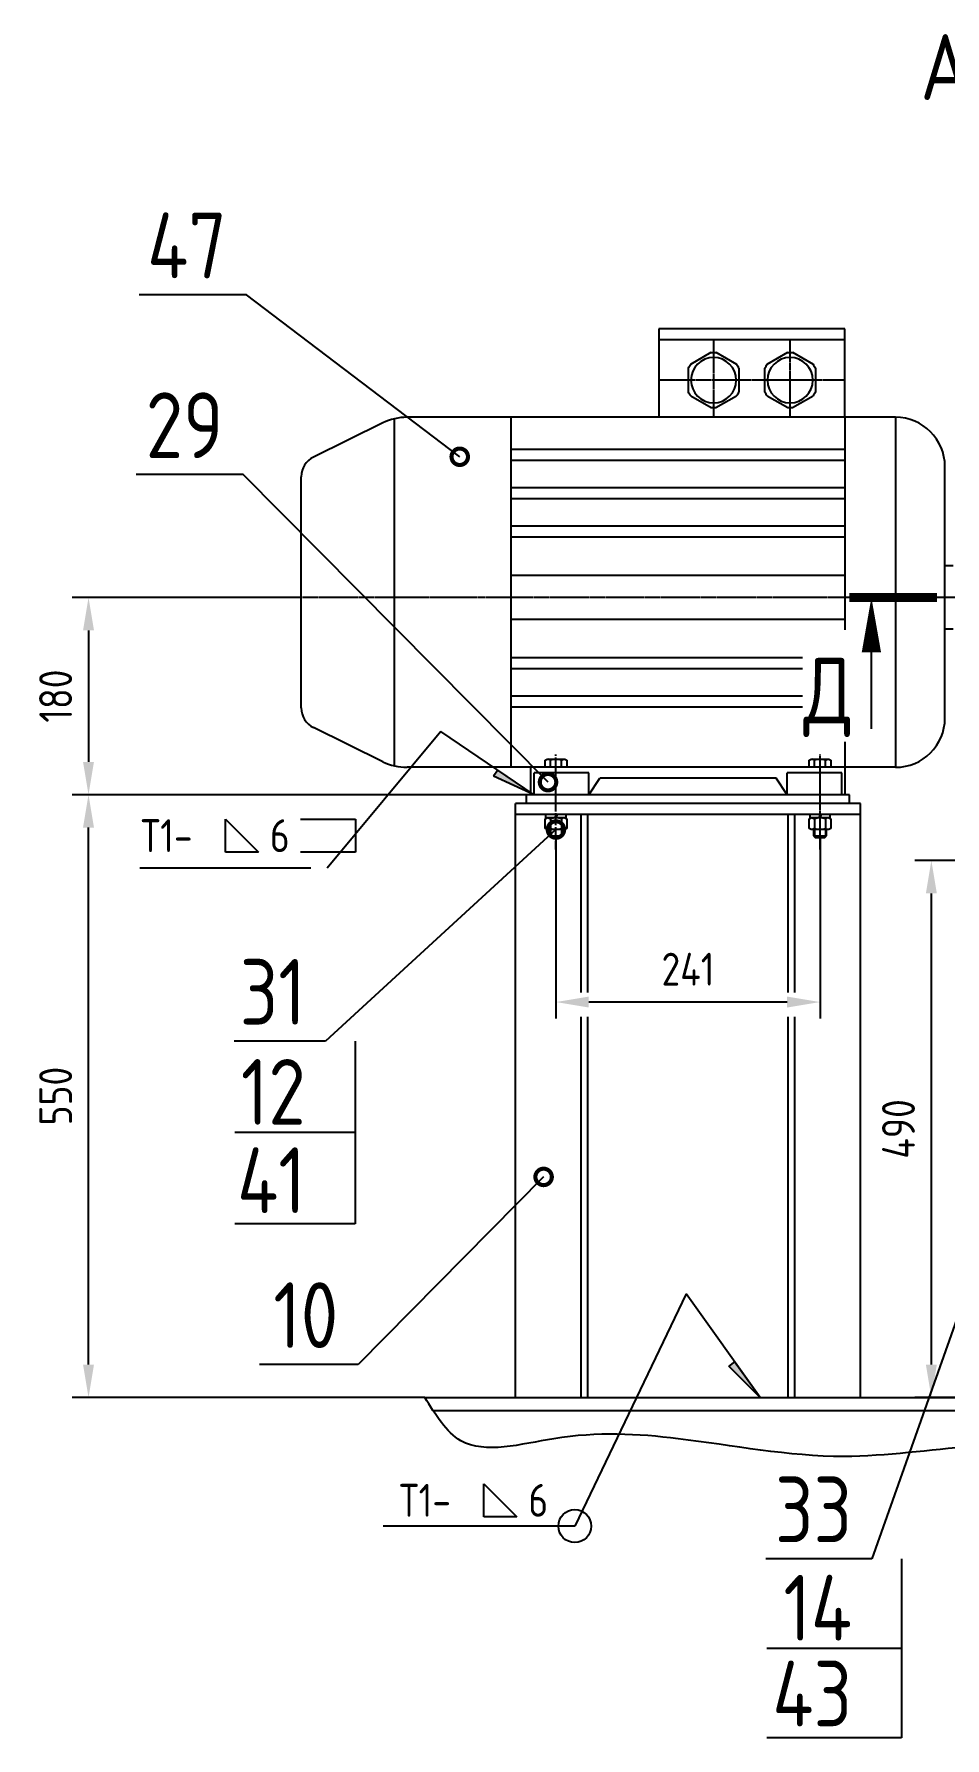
# Model space of a CAD drawing. Header units: millimetres. Extents: x -25976 to -4798, y -663 to 15440.
# Drawn here: x -10196 to -9365, y 13607 to 15162 of the extents above; entities that cross this region are included whole.
import ezdxf
from ezdxf.enums import TextEntityAlignment as Align

# ---------------------------------------------------------------- set-up
doc = ezdxf.new("R2010")
doc.units = ezdxf.units.MM
doc.header["$LTSCALE"] = 0.25
doc.linetypes.add('CENTER', pattern=[50.8, 31.75, -6.35, 6.35, -6.35])
for name, color, linetype in [('Cen', 5, 'CENTER'), ('Cont', 6, 'Continuous'), ('Dim', 7, 'Continuous'), ('Hatch', 2, 'Continuous'), ('Red', 1, 'Continuous'), ('Text', 3, 'Continuous'), ('Textb', 6, 'Continuous')]:
    doc.layers.add(name, color=color, linetype=linetype)
doc.styles.add('Style1', font='romans.shx', dxfattribs={"width": 0.8})
doc.dimstyles.new('LIN_10', dxfattribs={"dimscale": 10, "dimtxt": 3, "dimasz": 3, "dimexe": 1.5, "dimexo": 0, "dimgap": 1.5, "dimtad": 1, "dimdec": 1, "dimzin": 12, "dimtxsty": 'Style1', "dimcen": 0, "dimclrt": 3, "dimadec": 0, "dimazin": 0, "dimtfac": 1, "dimtdec": 1, "dimtmove": 0, "dimatfit": 2, "dimfxl": 1, "dimtolj": 1, "dimtzin": 12, "dimarcsym": 0})
doc.dimstyles.new('Poz10', dxfattribs={"dimscale": 10, "dimtxt": 6, "dimasz": 3, "dimexe": 1.25, "dimexo": 0, "dimgap": 1.5, "dimtad": 2, "dimtoh": 1, "dimtxsty": 'Style1', "dimblk": 'DOTSMALL', "dimcen": 2.5, "dimclrt": 6, "dimadec": 0, "dimazin": 0, "dimtfac": 1, "dimtmove": 0, "dimatfit": 3, "dimldrblk": 'DOTSMALL', "dimfxl": 1, "dimarcsym": 0})
doc.dimstyles.new('Svarka_10', dxfattribs={"dimscale": 10, "dimtxt": 3, "dimasz": 4, "dimexe": 1.25, "dimexo": 0, "dimgap": 1, "dimtad": 1, "dimtoh": 1, "dimdec": 0, "dimtxsty": 'Style1', "dimblk": 'Arrow', "dimcen": 2.5, "dimclrt": 3, "dimadec": 0, "dimazin": 0, "dimtfac": 1, "dimtdec": 0, "dimtmove": 0, "dimatfit": 3, "dimldrblk": 'Arrow', "dimfxl": 1, "dimarcsym": 0})

# ---------------------------------------------------------------- blocks, each defined once
blk = doc.blocks.new('A0C7001')
at = {"ltscale": 0.48}
for p, q in [((-2.1, 25.4), (-20.9, 14.5)), ((20.9, 14.5), (2.1, 25.4)), ((-23, 10.9), (-23, -10.9)), ((23, -10.9), (23, 10.9)), ((-20.9, -14.5), (-2.1, -25.4)), ((2.1, -25.4), (20.9, -14.5))]:
    blk.add_line(p, q, dxfattribs=at)
blk.add_circle((0, 0), 20.7, dxfattribs=at)
for start, end in [(85.3468, 94.6532), (145.3468, 154.6532), (25.3468, 34.6532), (205.3468, 214.6532), (325.3468, 334.6532), (265.3468, 274.6532)]:
    blk.add_arc((0, 0), 25.4, start, end, dxfattribs=at)
blk = doc.blocks.new('*D205')
at = {"layer": 'Dim', "color": 0, "lineweight": -2, "transparency": 16777216}
for p, q in [((-9719.9, 14429), (-9719.9, 14263.8)), ((-9478.9, 14429), (-9478.9, 14263.8)), ((-9508.9, 14278.8), (-9689.9, 14278.8))]:
    blk.add_line(p, q, dxfattribs=at)
at = {"layer": 'Dim', "color": 0, "transparency": 16777216}
for points in [[(-9689.9, 14283.8), (-9689.9, 14273.8), (-9719.9, 14278.8)], [(-9508.9, 14283.8), (-9508.9, 14273.8), (-9478.9, 14278.8)]]:
    blk.add_solid(points, dxfattribs=at)
at = {"layer": 'Dim', "color": 3, "transparency": 16777216, "insert": (-9599.4, 14308.8), "char_height": 30, "attachment_point": 5, "style": 'Style1'}
blk.add_mtext('\\A1;241', dxfattribs=at)
blk = doc.blocks.new('_DotSmall')
at = {"color": 0, "linetype": 'ByBlock', "const_width": 0.5}
blk.add_lwpolyline([(-0.0625, 0, 1), (0.0625, 0, 1)], format="xyb", close=True, dxfattribs=at)
blk = doc.blocks.new('svarka01')
at = {"layer": 'Text'}
for p, q in [((8.17, 5), (11.17, 2)), ((8.17, 2), (8.17, 5)), ((15.02, 5), (20.02, 5)), ((20.02, 5), (20.02, 2)), ((11.17, 2), (8.17, 2)), ((20.02, 2), (15.02, 2))]:
    blk.add_line(p, q, dxfattribs=at)
at = {"layer": 'Text', "style": 'Style1', "width": 0.8}
for tag, p in [('Т1-', (0.44, 2)), ('6', (12.22, 2))]:
    blk.add_attdef(tag, p, '', height=3, dxfattribs=at)
blk = doc.blocks.new('Arrow')
blk.add_hatch(color=256).paths.add_polyline_path([(0, 0), (-1, 0), (-1, -0.167)])
blk.add_line((-1, 0), (-1, -0.167))
at = {"color": 0, "linetype": 'ByBlock', "lineweight": -2}
for q in [(-1, 0), (-1, -0.167)]:
    blk.add_line((0, 0), q, dxfattribs=at)
blk = doc.blocks.new('svarka02')
at = {"layer": 'Text'}
for p, q in [((9.73, 1.5), (9.73, 4.5)), ((9.73, 4.5), (12.73, 1.5)), ((12.73, 1.5), (9.73, 1.5))]:
    blk.add_line(p, q, dxfattribs=at)
at = {"layer": 'Text', "style": 'Style1', "width": 0.8}
for tag, p in [('Т1-', (2, 1.5)), ('6', (13.78, 1.5))]:
    blk.add_attdef(tag, p, '', height=3, dxfattribs=at)
blk = doc.blocks.new('svarka04')
at = {"layer": 'Text'}
blk.add_circle((0, 0), 1.5, dxfattribs=at)
blk = doc.blocks.new('ZNAK02')
at = {"layer": 'Textb', "style": 'Style1', "width": 0.8}
blk.add_attdef('А-А', text='', height=6, dxfattribs=at).set_placement((13.92, -0.06), align=Align.RIGHT)
blk.add_attdef('SC(1)', (14.94, -0.06), '', height=5, dxfattribs=at)
blk = doc.blocks.new('*D211')
at = {"layer": 'Dim', "color": 0, "lineweight": -2, "transparency": 16777216}
for p, q in [((-9952.4, 14648), (-10161.5, 14648)), ((-10146.5, 14618), (-10146.5, 14498)), ((-9746.9, 14468), (-10161.5, 14468))]:
    blk.add_line(p, q, dxfattribs=at)
at = {"layer": 'Dim', "color": 0, "transparency": 16777216}
for points in [[(-10151.5, 14618), (-10141.5, 14618), (-10146.5, 14648)], [(-10151.5, 14498), (-10141.5, 14498), (-10146.5, 14468)]]:
    blk.add_solid(points, dxfattribs=at)
at = {"layer": 'Dim', "color": 3, "transparency": 16777216, "insert": (-10176.5, 14558), "char_height": 30, "attachment_point": 5, "rotation": 90, "style": 'Style1'}
blk.add_mtext('\\A1;180', dxfattribs=at)
blk = doc.blocks.new('RAZREZ05')
at = {"layer": 'Text', "const_width": 0.8}
blk.add_lwpolyline([(-2, 0), (6, 0)], dxfattribs=at)
at = {"layer": 'Text'}
blk.add_lwpolyline([(0, 0, 0, 1.76, 0), (0, -5, 1.76, 1.76, 0)], format="xyseb", dxfattribs=at)
blk.add_lwpolyline([(0, -12), (0, -5)], dxfattribs=at)
at = {"layer": 'Textb', "style": 'Style1', "width": 0.8}
blk.add_attdef('А', text='', height=6, dxfattribs=at).set_placement((-1.7, -11.5, 39), align=Align.RIGHT)
blk = doc.blocks.new('*D213')
at = {"layer": 'Dim', "color": 0, "lineweight": -2, "transparency": 16777216}
for p, q in [((-9746.9, 14468), (-10161.5, 14468)), ((-10146.5, 13948), (-10146.5, 14438)), ((-9839.5, 13918), (-10161.5, 13918))]:
    blk.add_line(p, q, dxfattribs=at)
at = {"layer": 'Dim', "color": 0, "transparency": 16777216}
for points in [[(-10151.5, 14438), (-10141.5, 14438), (-10146.5, 14468)], [(-10151.5, 13948), (-10141.5, 13948), (-10146.5, 13918)]]:
    blk.add_solid(points, dxfattribs=at)
at = {"layer": 'Dim', "color": 3, "transparency": 16777216, "insert": (-10176.5, 14193), "char_height": 30, "attachment_point": 5, "rotation": 90, "style": 'Style1'}
blk.add_mtext('\\A1;550', dxfattribs=at)
blk = doc.blocks.new('*D220')
at = {"layer": 'Dim', "color": 0, "lineweight": -2, "transparency": 16777216}
for p, q in [((-9229.4, 14408), (-9392.3, 14408)), ((-9377.3, 13948), (-9377.3, 14378)), ((-9244.4, 13918), (-9392.3, 13918))]:
    blk.add_line(p, q, dxfattribs=at)
at = {"layer": 'Dim', "color": 0, "transparency": 16777216}
for points in [[(-9382.3, 14378), (-9372.3, 14378), (-9377.3, 14408)], [(-9382.3, 13948), (-9372.3, 13948), (-9377.3, 13918)]]:
    blk.add_solid(points, dxfattribs=at)
at = {"layer": 'Dim', "color": 3, "transparency": 16777216, "insert": (-9407.3, 14163), "char_height": 30, "attachment_point": 5, "rotation": 90, "style": 'Style1'}
blk.add_mtext('\\A1;490', dxfattribs=at)

msp = doc.modelspace()

# ---------------------------------------------------------------- linework, layer by layer
at = {"color": 1, "ltscale": 0.496}
for p, q in [((-9724.97579, 14436.2105), (-9724.97579, 14429.6635)), ((-9714.86979, 14436.2105), (-9714.86979, 14429.6635)), ((-9483.97579, 14436.2105), (-9483.97579, 14429.6635)), ((-9473.86979, 14436.2105), (-9473.86979, 14429.6635))]:
    msp.add_line(p, q, dxfattribs=at)
at = {"layer": 'Cen', "lineweight": -3, "ltscale": 0.2}
for p, q in [((-9576.05247, 14883.0105), (-9576.05247, 14812.4105)), ((-9506.18856, 14812.4105), (-9506.18856, 14883.0105)), ((-9456.18856, 14846.31493), (-9626.05247, 14846.31493)), ((-8224.80587, 14648.0105), (-9952.43067, 14648.0105)), ((-9719.92279, 14454.16541), (-9719.92279, 14494.53863)), ((-9478.92279, 14417.90695), (-9478.92279, 14504.70641))]:
    msp.add_line(p, q, dxfattribs=at)
at = {"layer": 'Cen'}
msp.add_line((-9719.92279, 14417.90695), (-9719.92279, 14504.70641), dxfattribs=at)
at = {"layer": 'Cont'}
for p, q in [((-9626.05247, 14893.0105), (-9626.05247, 14812.4105)), ((-9456.18856, 14893.0105), (-9626.05247, 14893.0105)), ((-9456.18856, 14883.0105), (-9626.05247, 14883.0105)), ((-9456.18856, 14812.4105), (-9456.18856, 14893.0105)), ((-9877.8604, 14807.28719), (-9941.24959, 14776.14498)), ((-9867.43203, 14811.04177), (-9867.43203, 14494.37922)), ((-9409.92279, 14812.4105), (-9855.81312, 14812.4105)), ((-9760.64918, 14493.0105), (-9760.64918, 14812.4105)), ((-9456.18856, 14812.4105), (-9456.18856, 14618.47888)), ((-9409.92279, 14812.4105), (-9409.92279, 14493.0105)), ((-9456.18856, 14783.0105), (-9760.64918, 14783.0105)), ((-9456.18856, 14773.0105), (-9760.64918, 14773.0105)), ((-9952.43067, 14547.22669), (-9952.43067, 14758.1943)), ((-9952.43067, 14547.22669), (-9952.43067, 14758.1943)), ((-9364.92279, 14538.0105), (-9364.92279, 14767.4105)), ((-9456.18856, 14748.0105), (-9760.64918, 14748.0105)), ((-9456.18856, 14738.0105), (-9760.64918, 14738.0105)), ((-9456.18856, 14713.0105), (-9760.64918, 14713.0105)), ((-9456.18856, 14703.0105), (-9760.64918, 14703.0105)), ((-9456.18856, 14668.0105), (-9760.64918, 14668.0105)), ((-9357.43067, 14677.0105), (-9364.92279, 14677.0105)), ((-9456.18856, 14628.0105), (-9760.64918, 14628.0105)), ((-9357.43067, 14619.0105), (-9364.92279, 14619.0105)), ((-9494.90214, 14593.0105), (-9760.64918, 14593.0105)), ((-9494.90214, 14583.0105), (-9760.64918, 14583.0105)), ((-9494.90214, 14558.0105), (-9760.64918, 14558.0105)), ((-9494.90214, 14548.0105), (-9760.64918, 14548.0105)), ((-9877.8604, 14498.13381), (-9941.24959, 14529.27602)), ((-9456.18856, 14516.30374), (-9456.18856, 14493.0105)), ((-9409.92279, 14493.0105), (-9855.81312, 14493.0105)), ((-9742.92279, 14468.0105), (-9742.92279, 14493.0105)), ((-9729.87279, 14499.41313), (-9727.97209, 14500.5105)), ((-9729.87279, 14493.0105), (-9729.87279, 14499.41313)), ((-9727.97209, 14500.5105), (-9711.87349, 14500.5105)), ((-9724.89779, 14499.41313), (-9726.79849, 14500.5105)), ((-9724.89779, 14493.0105), (-9724.89779, 14499.41313)), ((-9714.94779, 14499.41313), (-9713.04709, 14500.5105)), ((-9714.94779, 14493.0105), (-9714.94779, 14499.41313)), ((-9711.87349, 14500.5105), (-9709.97279, 14499.41313)), ((-9709.97279, 14499.41313), (-9709.97279, 14493.0105)), ((-9488.87279, 14499.41313), (-9486.97209, 14500.5105)), ((-9488.87279, 14493.0105), (-9488.87279, 14499.41313)), ((-9486.97209, 14500.5105), (-9470.87349, 14500.5105)), ((-9483.89779, 14499.41313), (-9485.79849, 14500.5105)), ((-9483.89779, 14493.0105), (-9483.89779, 14499.41313)), ((-9473.94779, 14499.41313), (-9472.04709, 14500.5105)), ((-9473.94779, 14493.0105), (-9473.94779, 14499.41313)), ((-9470.87349, 14500.5105), (-9468.97279, 14499.41313)), ((-9468.97279, 14499.41313), (-9468.97279, 14493.0105)), ((-9455.92279, 14468.0105), (-9455.92279, 14493.0105)), ((-9739.92279, 14468.0105), (-9739.92279, 14488.0105)), ((-9689.92279, 14488.0105), (-9739.92279, 14488.0105)), ((-9689.92279, 14468.0105), (-9689.92279, 14488.0105)), ((-9689.92279, 14468.0105), (-9679.92279, 14483.0105)), ((-9518.92279, 14483.0105), (-9679.92279, 14483.0105)), ((-9508.92279, 14468.0105), (-9518.92279, 14483.0105)), ((-9458.92279, 14488.0105), (-9508.92279, 14488.0105)), ((-9508.92279, 14468.0105), (-9508.92279, 14488.0105)), ((-9458.92279, 14468.0105), (-9458.92279, 14488.0105)), ((-9756.92279, 13918.0105), (-9756.92279, 14460.0105)), ((-9441.92279, 14460.0105), (-9756.92279, 14460.0105)), ((-9746.92279, 14460.0105), (-9746.92279, 14468.0105)), ((-9451.92279, 14468.0105), (-9746.92279, 14468.0105)), ((-9451.92279, 14460.0105), (-9451.92279, 14468.0105)), ((-9441.92279, 13918.0105), (-9441.92279, 14460.0105)), ((-9441.92279, 14450.0105), (-9756.92279, 14450.0105)), ((-9729.87279, 14445.9424), (-9728.02279, 14447.0105)), ((-9729.87279, 14437.2786), (-9729.87279, 14445.9424)), ((-9729.02279, 14447.0105), (-9729.02279, 14450.0105)), ((-9710.82279, 14447.0105), (-9729.02279, 14447.0105)), ((-9711.82279, 14447.0105), (-9728.02279, 14447.0105)), ((-9726.74779, 14447.0105), (-9724.89779, 14445.9424)), ((-9724.89779, 14445.9424), (-9724.89779, 14437.2786)), ((-9719.92279, 14450.0105), (-9721.0147, 14447.0105)), ((-9718.83088, 14450.0105), (-9719.92279, 14447.0105)), ((-9713.09779, 14447.0105), (-9714.94779, 14445.9424)), ((-9714.94779, 14445.9424), (-9714.94779, 14437.2786)), ((-9711.82279, 14447.0105), (-9709.97279, 14445.9424)), ((-9710.82279, 14450.0105), (-9710.82279, 14447.0105)), ((-9709.97279, 14445.9424), (-9709.97279, 14437.2786)), ((-9696.92279, 14287.42581), (-9696.92279, 14450.0105)), ((-9690.92279, 14287.42581), (-9690.92279, 14450.0105)), ((-9507.92279, 14287.42581), (-9507.92279, 14450.0105)), ((-9501.92279, 14287.42581), (-9501.92279, 14450.0105)), ((-9488.87279, 14445.9424), (-9487.02279, 14447.0105)), ((-9488.87279, 14437.2786), (-9488.87279, 14445.9424)), ((-9488.02279, 14447.0105), (-9488.02279, 14450.0105)), ((-9469.82279, 14447.0105), (-9488.02279, 14447.0105)), ((-9470.82279, 14447.0105), (-9487.02279, 14447.0105)), ((-9485.74779, 14447.0105), (-9483.89779, 14445.9424)), ((-9483.89779, 14445.9424), (-9483.89779, 14437.2786)), ((-9478.92279, 14450.0105), (-9480.0147, 14447.0105)), ((-9477.83088, 14450.0105), (-9478.92279, 14447.0105)), ((-9472.09779, 14447.0105), (-9473.94779, 14445.9424)), ((-9473.94779, 14445.9424), (-9473.94779, 14437.2786)), ((-9470.82279, 14447.0105), (-9468.97279, 14445.9424)), ((-9469.82279, 14450.0105), (-9469.82279, 14447.0105)), ((-9468.97279, 14445.9424), (-9468.97279, 14437.2786)), ((-9728.02279, 14436.2105), (-9729.87279, 14437.2786)), ((-9711.82279, 14436.2105), (-9728.02279, 14436.2105)), ((-9724.89779, 14437.2786), (-9726.74779, 14436.2105)), ((-9725.92279, 14436.2105), (-9725.92279, 14430.6105)), ((-9725.92279, 14430.6105), (-9724.32279, 14429.0105)), ((-9725.92279, 14430.6105), (-9713.92279, 14430.6105)), ((-9724.32279, 14429.0105), (-9715.52279, 14429.0105)), ((-9715.52279, 14429.0105), (-9713.92279, 14430.6105)), ((-9714.94779, 14437.2786), (-9713.09779, 14436.2105)), ((-9713.92279, 14430.6105), (-9713.92279, 14436.2105)), ((-9709.97279, 14437.2786), (-9711.82279, 14436.2105)), ((-9487.02279, 14436.2105), (-9488.87279, 14437.2786)), ((-9470.82279, 14436.2105), (-9487.02279, 14436.2105)), ((-9483.89779, 14437.2786), (-9485.74779, 14436.2105)), ((-9484.92279, 14436.2105), (-9484.92279, 14430.6105)), ((-9484.92279, 14430.6105), (-9472.92279, 14430.6105)), ((-9484.92279, 14430.6105), (-9483.32279, 14429.0105)), ((-9483.32279, 14429.0105), (-9474.52279, 14429.0105)), ((-9474.52279, 14429.0105), (-9472.92279, 14430.6105)), ((-9473.94779, 14437.2786), (-9472.09779, 14436.2105)), ((-9472.92279, 14430.6105), (-9472.92279, 14436.2105)), ((-9468.97279, 14437.2786), (-9470.82279, 14436.2105)), ((-9696.92279, 13918.0105), (-9696.92279, 14265.41324)), ((-9690.92279, 13918.0105), (-9690.92279, 14265.41324)), ((-9507.92279, 13918.0105), (-9507.92279, 14265.41324)), ((-9501.92279, 13918.0105), (-9501.92279, 14265.41324)), ((-9756.92279, 13918.0105), (-9441.92279, 13918.0105)), ((-9756.92279, 13918.0105), (-9441.92279, 13918.0105))]:
    msp.add_line(p, q, dxfattribs=at)
for centre, radius, start, end in [((-9855.81312, 14762.4105), 50, 90, 116.16423425), ((-9409.92279, 14767.4105), 45, 0, 90), ((-9932.43067, 14758.1943), 20, 116.16423425, 180), ((-9932.43067, 14547.22669), 20, 180, 243.83576575), ((-9409.92279, 14538.0105), 45, 270, 0), ((-9855.81312, 14543.0105), 50, 243.83576575, 270), ((-9719.92279, 14488.68458), 11.82592, 65.12208877, 114.87791123), ((-9478.92279, 14488.68458), 11.82592, 65.12208877, 114.87791123), ((-9719.92279, 14434.89014), 12.12036, 65.76585995, 114.23414005), ((-9478.92279, 14434.89014), 12.12036, 65.76585995, 114.23414005), ((-9719.92279, 14448.33085), 12.12036, 245.76585995, 294.23414005), ((-9478.92279, 14448.33085), 12.12036, 245.76585995, 294.23414005)]:
    msp.add_arc(centre, radius, start, end, dxfattribs=at)
at = {"layer": 'Dim'}
for p, q in [((-9943.62909, 14400.91645), (-10099.56559, 14400.91645)), ((-9903.27456, 14243.07585), (-9903.27456, 14076.399)), ((-9903.27456, 14159.73743), (-10012.91352, 14159.73743)), ((-9903.27456, 14076.399), (-10012.91352, 14076.399)), ((-9702.71145, 13800.6372), (-9877.49259, 13800.6372)), ((-9404.66029, 13770.78293), (-9404.66029, 13607.31208)), ((-9404.66029, 13689.04751), (-9527.37458, 13689.04751)), ((-9404.66029, 13607.31208), (-9527.37458, 13607.31208))]:
    msp.add_line(p, q, dxfattribs=at)
at = {"layer": 'Red'}
for p, q in [((-9839.49965, 13918.0105), (-8184.58607, 13918.0105)), ((-9832.01567, 13906.0105), (-8193.00921, 13906.0105))]:
    msp.add_line(p, q, dxfattribs=at)
msp.add_open_spline([(-8184.58607, 13918.0105), (-8192.41968, 13906.53749), (-8214.62646, 13874.01371), (-8295.05527, 13872.55885), (-8389.36736, 13874.25999), (-8511.62083, 13854.79409), (-8648.89485, 13880.61945), (-8806.7383, 13850.77755), (-8956.2289, 13874.55017), (-9086.10431, 13865.47996), (-9207.24023, 13872.66476), (-9328.34483, 13878.57708), (-9468.43867, 13856.10653), (-9596.89983, 13882.0519), (-9708.6124, 13888.37269), (-9804.04422, 13860.04013), (-9829.78016, 13902.11893), (-9839.49965, 13918.0105)], degree=3, knots=[0, 0, 0, 0, 40.0479140509, 113.5282231414, 216.2219237757, 333.6565644938, 478.0469526575, 629.7469352097, 808.3094542348, 927.2133699476, 1019.1537991665, 1172.2806388642, 1289.71507339, 1441.8951437736, 1555.3815096846, 1640.0647578634, 1691.4542814247, 1691.4542814247, 1691.4542814247, 1691.4542814247], dxfattribs=at)

# ---------------------------------------------------------------- block references
at = {"layer": 'Cont', "xscale": -1}
for p in [(-9576.05247, 14846.31493), (-9506.18856, 14846.31493)]:
    msp.add_blockref('A0C7001', p, dxfattribs=at)
at = {"layer": 'Dim', "xscale": 10, "yscale": 10, "zscale": 10}
for name, p, values in [('ZNAK02', (-9402.40835, 15102.70612), {'А-А': 'А-А', 'SC(1)': '(1:10)'}), ('svarka01', (-10103.18646, 14395.64961), {'Т1-': 'Т1-', '6': '6'}), ('svarka02', (-9882.92091, 13794.16544), {'6': '6', 'Т1-': 'Т1-'})]:
    msp.add_blockref(name, p, dxfattribs=at).add_auto_attribs(values)
msp.add_blockref('svarka04', (-9702.71145, 13800.6372), dxfattribs=at)
at = {"layer": 'Hatch', "xscale": 10, "yscale": 10, "zscale": 10}
msp.add_blockref('RAZREZ05', (-9432.02423, 14648.0105), dxfattribs=at).add_auto_attribs({'А': 'Д'})

# ---------------------------------------------------------------- texts
at = {"layer": 'Dim', "color": 6, "char_height": 60, "attachment_point": 9, "style": 'Style1'}
for s, insert, width in [('47', (-10020.40177, 14939.23802), 160.3106), ('29', (-10023.28333, 14775.16348), 298.4419), ('\\P31', (-9948.27456, 14258.07585), 222.8989), ('\\P\\P12', (-9948.27456, 14166.78153), 222.8989), ('\\P\\P41', (-9948.27456, 14086.19305), 222.8989), ('10', (-9918.53896, 13963.08709), 251.4574), ('33', (-9449.66029, 13785.78293), 142.7533), ('14', (-9449.66029, 13696.04078), 142.7533), ('43', (-9449.66029, 13617.75516), 142.7533)]:
    msp.add_mtext(s, dxfattribs=dict(at, insert=insert, width=width))

# ---------------------------------------------------------------- dimensions: what is measured, and where the dimension line sits
at = {"layer": 'Dim'}
for base, p1, p2, angle, picture, middle in [((-10146.49141, 14468.0105), (-9952.43067, 14648.0105), (-9746.92279, 14468.0105), 90, '*D211', (-10176.49141, 14558.0105)), ((-10146.49141, 14468.0105), (-9839.49965, 13918.0105), (-9746.92279, 14468.0105), 90, '*D213', (-10176.49141, 14193.0105)), ((-9719.92279, 14278.77188), (-9478.92279, 14429.0105), (-9719.92279, 14429.0105), 180, '*D205', (-9599.42279, 14308.77188)), ((-9377.26052, 14408.0105), (-9244.43067, 13918.0105), (-9229.43067, 14408.0105), 90, '*D220', (-9407.26052, 14163.0105))]:
    dim = msp.add_linear_dim(base=base, p1=p1, p2=p2, angle=angle, dimstyle='LIN_10', dxfattribs=at)
    dim.commit()
    dim.dimension.update_dxf_attribs({"geometry": picture, "text_midpoint": middle})

# ---------------------------------------------------------------- leaders
at = {"layer": 'Dim', "annotation_type": 0, "has_hookline": 1, "hookline_direction": 1}
for points, text_width in [([(-9807.70099, 14776.40033), (-10002.40177, 14924.23802), (-10005.40177, 14924.23802)], 79.75821), ([(-9727.13279, 14479.47762), (-10005.28333, 14760.16348), (-10008.28333, 14760.16348)], 79.60053), ([(-9719.92279, 14436.2105), (-9930.27456, 14243.07585), (-9933.27456, 14243.07585)], 65.28252), ([(-9216.22958, 14379.26445), (-9431.66029, 13770.78293), (-9434.66029, 13770.78293)], 78.84363), ([(-9731.17119, 14119.2441), (-9900.53896, 13948.08709), (-9903.53896, 13948.08709)], 71.87385)]:
    msp.add_leader(points, dimstyle='Poz10', override={"dimgap": 1.5, "dimtad": 1}, dxfattribs=dict(at, text_width=text_width))
at = {"layer": 'Dim'}
for points in [[(-9739.92279, 14468.0105), (-9824.93351, 14525.8265), (-9928.62909, 14400.91645)], [(-9533.53483, 13918.0105), (-9601.20548, 14012.45779), (-9702.71145, 13800.6372)]]:
    msp.add_leader(points, dimstyle='Svarka_10', override={"dimgap": 1.5, "dimtad": 1}, dxfattribs=at)

doc.saveas('drawing.dxf')
